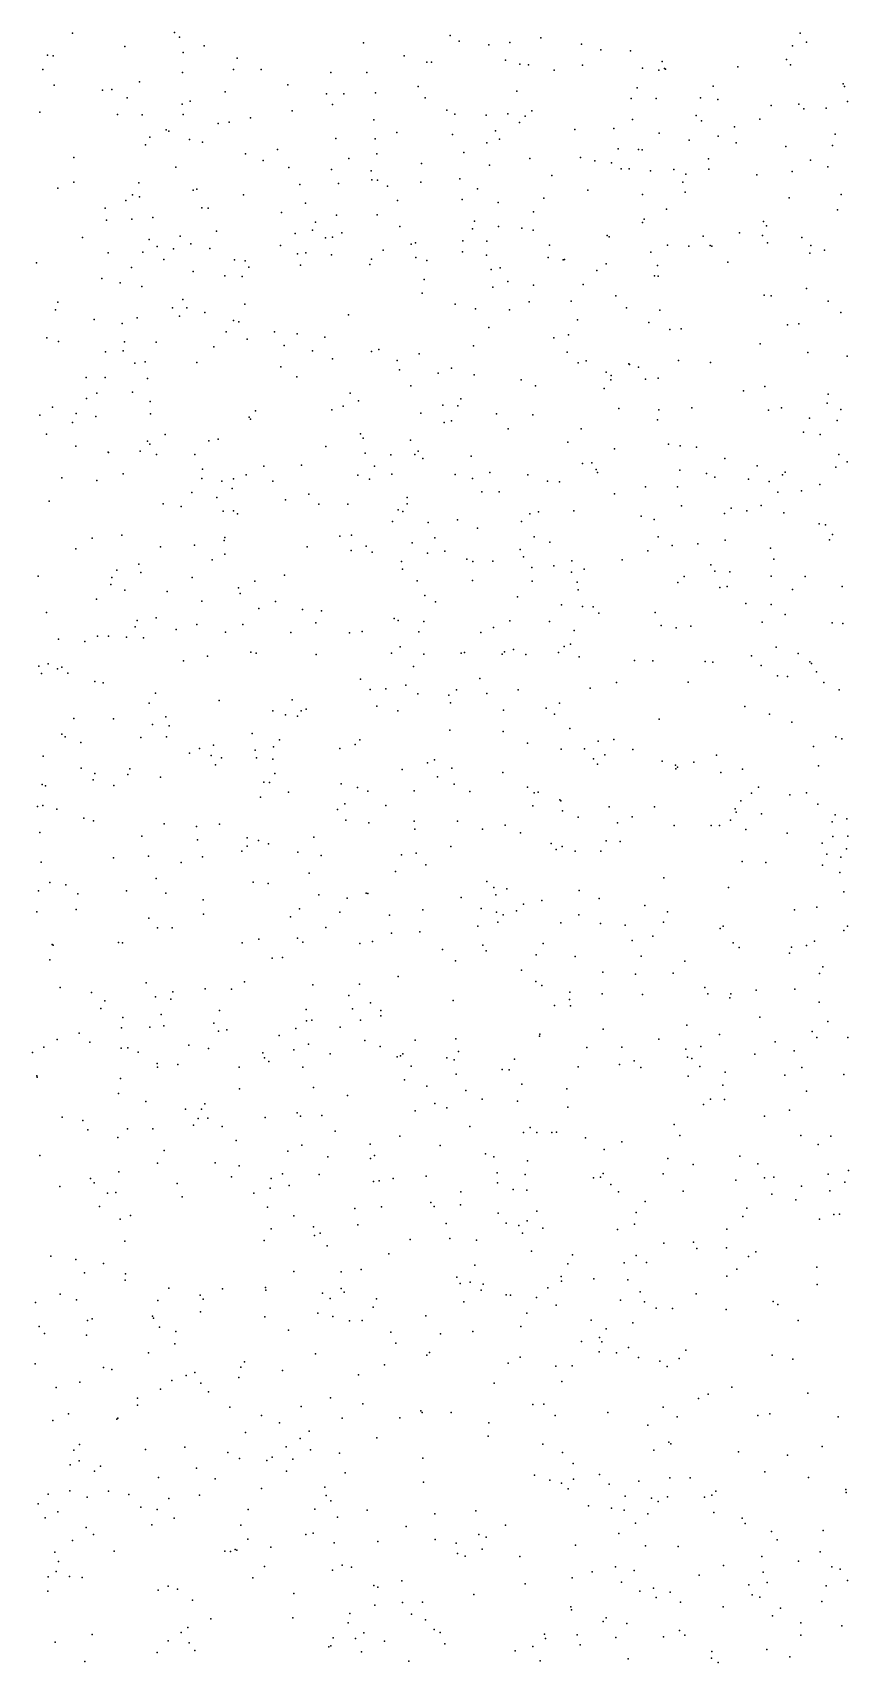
# Model space of a CAD drawing. Extents: x 2 to 99999, y 0 to 49999.
# Drawn here: x 62505 to 68748, y 25021 to 37489 of the extents above; entities that cross this region are included whole.
import ezdxf

# ---------------------------------------------------------------- set-up
doc = ezdxf.new("R2010")
doc.units = 0
doc.header["$MEASUREMENT"] = 0
doc.layers.add('points', color=50, linetype='Continuous')

msp = doc.modelspace()

# ---------------------------------------------------------------- linework, layer by layer
at = {"layer": 'points', "color": 3}
for p in [(62810, 37484, 43), (63591, 37489, 90), (63630, 37454, 86), (65038, 37410, 72), (65700, 37467, 32), (65770, 37424, 59), (66158, 37413, 72), (66393, 37449, 8), (68378, 37486, 93), (68427, 37417, 51), (62619, 37317, 49), (62662, 37311, 1), (63211, 37384, 67), (63657, 37336, 40), (63817, 37387, 49), (64071, 37295, 21), (65348, 37312, 29), (65996, 37395, 10), (66705, 37402, 61), (66853, 37357, 2), (67080, 37350, 68), (68274, 37284, 2), (68319, 37387, 46), (62583, 37208, 73), (63651, 37185, 7), (64041, 37207, 25), (64255, 37206, 47), (64787, 37185, 96), (65063, 37185, 12), (65522, 37262, 10), (65557, 37263, 93), (66124, 37278, 38), (66233, 37249, 27), (66301, 37242, 7), (66496, 37203, 46), (66713, 37241, 31), (67172, 37218, 62), (67297, 37202, 83), (67324, 37267, 32), (67341, 37215, 93), (67349, 37209, 64), (67902, 37227, 85), (68304, 37243, 51), (62669, 37087, 67), (63040, 37048, 29), (63111, 37053, 45), (63323, 37113, 59), (63979, 37036, 93), (64457, 37089, 60), (65455, 37078, 75), (66211, 37040, 22), (67131, 37066, 94), (67714, 37079, 47), (68707, 37097, 20), (68717, 37077, 1), (63228, 36989, 62), (63649, 36943, 34), (63710, 36966, 76), (64754, 37021, 58), (64799, 36938, 94), (64887, 37022, 89), (65128, 37029, 73), (65510, 36991, 53), (67085, 36985, 96), (67276, 36986, 80), (67616, 36990, 84), (67749, 36978, 87), (68157, 36932, 94), (68369, 36943, 40), (68577, 36910, 74), (68742, 36962, 18), (62561, 36881, 73), (63154, 36863, 36), (63343, 36860, 78), (63658, 36862, 26), (63924, 36793, 68), (64008, 36805, 83), (64172, 36837, 94), (64492, 36890, 91), (65116, 36822, 75), (65675, 36896, 10), (65737, 36865, 15), (65977, 36858, 18), (66141, 36867, 12), (66230, 36801, 18), (66274, 36849, 39), (66325, 36890, 57), (67097, 36825, 70), (67583, 36854, 19), (67623, 36815, 33), (68070, 36827, 16), (68408, 36905, 74), (63402, 36689, 28), (63526, 36745, 14), (63548, 36734, 87), (63706, 36671, 2), (64826, 36680, 64), (65127, 36676, 51), (65293, 36726, 68), (65717, 36711, 35), (66048, 36738, 32), (66078, 36674, 21), (66654, 36748, 62), (66953, 36755, 75), (67299, 36721, 10), (67530, 36667, 32), (67751, 36698, 16), (67877, 36769, 43), (68647, 36713, 10), (62819, 36533, 22), (63368, 36631, 4), (63804, 36650, 62), (64135, 36563, 91), (64380, 36596, 9), (65138, 36563, 46), (65805, 36571, 56), (65981, 36647, 31), (66698, 36535, 26), (66985, 36600, 42), (67142, 36596, 92), (67170, 36592, 44), (67890, 36645, 3), (68270, 36619, 69), (68627, 36625, 11), (63600, 36460, 82), (64268, 36511, 59), (64465, 36458, 59), (64793, 36443, 43), (64925, 36525, 100), (65096, 36433, 53), (65481, 36487, 100), (66001, 36476, 94), (66310, 36527, 0), (66808, 36509, 52), (66934, 36493, 92), (67010, 36448, 22), (67070, 36447, 40), (67233, 36431, 23), (67411, 36443, 3), (67677, 36523, 18), (67681, 36444, 21), (68318, 36426, 2), (68459, 36514, 63), (68591, 36463, 71), (62699, 36299, 82), (62820, 36346, 56), (63317, 36340, 41), (63734, 36283, 40), (63761, 36291, 88), (64550, 36326, 84), (64846, 36334, 11), (65102, 36362, 79), (65143, 36361, 87), (65220, 36315, 17), (65475, 36345, 43), (65775, 36370, 71), (65910, 36293, 83), (66478, 36396, 98), (66754, 36285, 62), (67480, 36344, 83), (67504, 36406, 1), (68047, 36401, 94), (63217, 36205, 44), (63268, 36249, 100), (63323, 36232, 61), (64119, 36249, 45), (64593, 36185, 98), (65296, 36205, 44), (65793, 36212, 86), (66067, 36190, 33), (66418, 36222, 87), (67173, 36250, 62), (67498, 36269, 23), (68295, 36226, 28), (68692, 36252, 4), (63059, 36146, 15), (63069, 36054, 11), (63264, 36063, 85), (63424, 36076, 68), (63799, 36148, 42), (63847, 36146, 48), (64409, 36112, 3), (64669, 36040, 13), (64830, 36093, 93), (65141, 36094, 71), (65887, 36047, 9), (66339, 36119, 70), (67172, 36036, 48), (67184, 36062, 24), (67356, 36139, 44), (68098, 36044, 68), (68665, 36133, 31), (62886, 35922, 42), (63634, 35932, 89), (63911, 35971, 65), (64513, 35952, 59), (64647, 35977, 10), (64746, 35918, 95), (64799, 35924, 63), (64872, 35958, 45), (65316, 36005, 49), (65870, 35988, 35), (66069, 36005, 74), (66248, 35992, 38), (66335, 35979, 81), (66903, 35937, 23), (66918, 35927, 21), (67637, 35931, 0), (67915, 35958, 86), (68090, 35938, 4), (68120, 36012, 92), (68391, 35922, 28), (63084, 35805, 47), (63349, 35810, 5), (63396, 35906, 40), (63459, 35853, 85), (63583, 35836, 67), (63715, 35873, 65), (63860, 35837, 56), (64402, 35861, 29), (64531, 35798, 31), (64595, 35805, 46), (64791, 35790, 29), (65187, 35824, 91), (65403, 35871, 6), (65434, 35882, 48), (65794, 35812, 10), (65798, 35897, 63), (65978, 35786, 68), (65981, 35893, 95), (66460, 35864, 44), (67237, 35809, 22), (67364, 35862, 30), (67528, 35855, 64), (67690, 35861, 73), (67703, 35855, 54), (68128, 35882, 39), (68453, 35802, 34), (68460, 35861, 53), (68564, 35825, 13), (62535, 35728, 31), (63261, 35693, 30), (63508, 35754, 40), (63733, 35661, 66), (64049, 35752, 22), (64131, 35744, 6), (64160, 35695, 87), (64555, 35711, 19), (65085, 35716, 40), (65097, 35757, 84), (65438, 35769, 19), (65521, 35746, 36), (66015, 35678, 85), (66084, 35691, 99), (66451, 35768, 74), (66564, 35751, 30), (66575, 35754, 19), (66822, 35669, 93), (66895, 35721, 16), (67286, 35708, 31), (67826, 35733, 60), (63035, 35607, 57), (63176, 35576, 73), (63340, 35547, 48), (63977, 35629, 74), (64108, 35624, 79), (65501, 35601, 58), (66027, 35543, 15), (66142, 35584, 49), (66339, 35558, 69), (66718, 35562, 73), (67263, 35628, 52), (67292, 35625, 9), (62697, 35426, 84), (63655, 35448, 91), (64130, 35413, 98), (65487, 35497, 30), (65738, 35411, 81), (66305, 35430, 95), (66627, 35435, 16), (66968, 35475, 33), (68104, 35481, 43), (68156, 35475, 6), (68428, 35532, 37), (68592, 35436, 85), (62681, 35369, 9), (62976, 35294, 2), (63306, 35307, 35), (63576, 35385, 81), (63629, 35321, 48), (63686, 35383, 34), (63823, 35348, 17), (64041, 35287, 17), (64921, 35329, 27), (65894, 35375, 87), (66155, 35368, 6), (66674, 35291, 63), (67050, 35385, 96), (67304, 35366, 25), (68691, 35348, 82), (63189, 35264, 32), (63987, 35199, 28), (64084, 35277, 45), (64357, 35199, 83), (64529, 35186, 22), (65995, 35234, 41), (66606, 35178, 55), (67221, 35272, 49), (67381, 35219, 33), (67467, 35223, 54), (68282, 35253, 50), (68369, 35261, 44), (62614, 35155, 66), (62704, 35127, 74), (63063, 35047, 73), (63197, 35055, 32), (63208, 35123, 22), (63450, 35120, 68), (63891, 35086, 91), (64146, 35143, 11), (64431, 35096, 60), (64646, 35055, 9), (64740, 35159, 81), (65099, 35049, 41), (65154, 35065, 17), (65878, 35092, 66), (66494, 35154, 40), (66595, 35044, 5), (68074, 35108, 97), (68438, 35041, 65), (63287, 34960, 17), (63366, 34970, 77), (63761, 34965, 95), (64404, 34933, 89), (64800, 34994, 57), (65294, 34980, 73), (65463, 35031, 7), (65710, 34922, 94), (66680, 34964, 73), (66741, 34979, 88), (67067, 34955, 45), (67072, 34951, 7), (67141, 34929, 86), (67447, 34981, 95), (67692, 34966, 56), (68738, 35013, 57), (62915, 34851, 67), (63060, 34852, 42), (63385, 34842, 35), (64527, 34855, 36), (65313, 34909, 62), (65399, 34788, 62), (65609, 34884, 87), (65884, 34871, 17), (66243, 34832, 16), (66354, 34787, 24), (66895, 34891, 59), (66930, 34832, 71), (66932, 34865, 9), (67195, 34839, 49), (67291, 34846, 27), (62918, 34690, 71), (62995, 34732, 48), (63270, 34739, 49), (63405, 34668, 82), (64936, 34732, 54), (64999, 34673, 81), (65781, 34687, 70), (66878, 34766, 82), (67944, 34750, 4), (68108, 34783, 24), (68592, 34724, 11), (62561, 34563, 3), (62657, 34624, 26), (62837, 34576, 94), (62988, 34553, 10), (63406, 34573, 22), (64161, 34547, 22), (64210, 34595, 5), (64794, 34603, 30), (64882, 34632, 1), (65477, 34577, 10), (65643, 34638, 82), (65758, 34635, 61), (66055, 34572, 52), (66334, 34564, 49), (66990, 34613, 77), (67297, 34603, 37), (67551, 34619, 79), (68137, 34602, 86), (68237, 34618, 71), (68451, 34540, 11), (68586, 34655, 94), (68689, 34605, 38), (62610, 34418, 15), (62810, 34507, 71), (63518, 34415, 46), (64171, 34533, 16), (65015, 34419, 41), (65654, 34507, 92), (65710, 34520, 56), (66145, 34458, 48), (66704, 34457, 70), (67286, 34528, 11), (68405, 34432, 41), (68532, 34416, 60), (68662, 34521, 22), (62835, 34325, 0), (63329, 34288, 84), (63385, 34365, 22), (63402, 34340, 52), (63853, 34367, 40), (63926, 34379, 82), (64749, 34322, 85), (65034, 34387, 21), (65398, 34371, 5), (66600, 34355, 93), (66958, 34305, 100), (67370, 34340, 23), (67460, 34328, 95), (67586, 34319, 39), (63084, 34280, 15), (63085, 34277, 34), (63452, 34263, 53), (63746, 34261, 22), (64275, 34173, 31), (64563, 34181, 45), (65051, 34273, 65), (65122, 34172, 15), (65245, 34258, 32), (65430, 34263, 3), (65455, 34286, 11), (65491, 34231, 26), (65860, 34248, 23), (66714, 34192, 23), (66784, 34199, 77), (67803, 34231, 70), (68049, 34175, 11), (68651, 34166, 84), (68676, 34261, 86), (68738, 34206, 65), (62728, 34084, 82), (62996, 34063, 35), (63199, 34113, 55), (63800, 34078, 83), (63806, 34150, 97), (63953, 34057, 60), (64043, 34076, 42), (64139, 34105, 96), (64343, 34058, 92), (64994, 34103, 21), (65082, 34073, 33), (65255, 34111, 12), (65739, 34110, 1), (65872, 34078, 90), (66005, 34123, 72), (66295, 34105, 22), (66446, 34058, 72), (66536, 34053, 12), (66817, 34148, 24), (66829, 34124, 98), (67459, 34141, 84), (67661, 34116, 8), (67727, 34088, 88), (67984, 34072, 3), (68142, 34056, 78), (68244, 34107, 22), (68264, 34127, 56), (63724, 33970, 23), (63914, 33934, 85), (64031, 34001, 48), (64441, 33916, 57), (64619, 33958, 11), (65371, 33934, 20), (65943, 33976, 42), (66076, 33976, 1), (66959, 33961, 49), (67195, 34014, 76), (67441, 34015, 11), (68207, 33974, 3), (68389, 33984, 68), (68529, 34033, 41), (62631, 33904, 54), (63505, 33884, 88), (63642, 33863, 42), (63964, 33829, 24), (64041, 33832, 30), (64074, 33807, 74), (64696, 33882, 34), (64917, 33881, 69), (65303, 33839, 35), (65337, 33825, 93), (65372, 33885, 18), (66311, 33808, 14), (66377, 33823, 72), (66648, 33832, 76), (67472, 33868, 85), (67799, 33810, 69), (67852, 33850, 14), (67971, 33831, 18), (68081, 33871, 70), (68254, 33815, 13), (65258, 33750, 4), (65533, 33741, 97), (65756, 33761, 40), (65909, 33699, 73), (66245, 33748, 20), (67163, 33789, 66), (67262, 33765, 28), (68525, 33731, 98), (68574, 33723, 3), (62961, 33621, 15), (63187, 33645, 95), (63483, 33556, 40), (63744, 33568, 91), (63970, 33604, 6), (63976, 33626, 62), (64607, 33556, 29), (64855, 33636, 56), (64944, 33645, 66), (65057, 33560, 81), (65410, 33587, 35), (65583, 33625, 61), (66342, 33633, 15), (66464, 33592, 99), (67292, 33631, 57), (67399, 33566, 7), (67595, 33579, 87), (67806, 33606, 47), (68152, 33546, 12), (68604, 33609, 36), (68626, 33650, 58), (62835, 33539, 18), (63317, 33423, 47), (63878, 33457, 27), (63977, 33499, 98), (64942, 33527, 97), (65103, 33515, 46), (65327, 33443, 32), (65528, 33506, 18), (65659, 33521, 77), (65828, 33462, 66), (65875, 33442, 25), (66027, 33446, 9), (66235, 33535, 61), (66262, 33479, 90), (66632, 33448, 83), (67016, 33456, 96), (67213, 33525, 14), (67694, 33417, 80), (68177, 33462, 62), (62548, 33331, 95), (63110, 33320, 69), (63149, 33376, 71), (63333, 33360, 35), (63726, 33321, 37), (64206, 33293, 56), (64432, 33339, 33), (65336, 33385, 17), (65447, 33295, 2), (65872, 33297, 5), (66325, 33397, 6), (66327, 33292, 4), (66493, 33409, 87), (66630, 33362, 46), (66725, 33385, 96), (67492, 33328, 22), (67726, 33369, 65), (67840, 33364, 53), (68156, 33332, 71), (68416, 33329, 37), (63104, 33266, 96), (63211, 33225, 43), (63534, 33213, 1), (64080, 33242, 44), (64092, 33199, 80), (65507, 33183, 17), (66215, 33172, 90), (66673, 33286, 18), (66681, 33227, 56), (67443, 33282, 17), (67765, 33245, 78), (67820, 33253, 72), (68320, 33230, 5), (68701, 33252, 83), (62611, 33052, 4), (62994, 33156, 44), (63799, 33139, 80), (64236, 33083, 48), (64364, 33137, 5), (64571, 33076, 27), (64715, 33065, 31), (65589, 33135, 38), (66553, 33112, 27), (66712, 33100, 8), (66794, 33096, 30), (66839, 33048, 82), (67270, 33053, 81), (67962, 33121, 7), (68156, 33114, 66), (63290, 32944, 88), (63306, 32992, 3), (63450, 33012, 94), (63603, 32924, 42), (63761, 32961, 21), (64113, 32961, 64), (64673, 32973, 55), (65273, 33008, 18), (65303, 32992, 18), (65500, 32985, 57), (66033, 32937, 48), (66158, 32990, 2), (66461, 32985, 94), (67316, 32953, 11), (67429, 32936, 46), (67543, 32949, 83), (68088, 32978, 53), (68264, 33038, 11), (68624, 32975, 9), (68706, 32969, 61), (62702, 32850, 47), (62904, 32832, 11), (63002, 32871, 100), (63086, 32872, 93), (63223, 32864, 19), (63354, 32858, 85), (63982, 32902, 76), (64481, 32899, 62), (64929, 32898, 5), (65027, 32908, 33), (65461, 32905, 53), (65934, 32900, 52), (66572, 32794, 69), (66621, 32812, 45), (66649, 32916, 35), (63659, 32682, 41), (63844, 32719, 65), (64174, 32750, 96), (64216, 32741, 56), (64676, 32731, 79), (65252, 32742, 29), (65318, 32790, 1), (65500, 32735, 84), (65784, 32742, 40), (65810, 32746, 51), (66098, 32734, 52), (66115, 32751, 15), (66186, 32770, 15), (66279, 32732, 58), (66529, 32746, 11), (66688, 32713, 64), (67110, 32687, 14), (67251, 32684, 89), (67651, 32678, 80), (67710, 32672, 93), (68006, 32722, 34), (68196, 32787, 37), (68363, 32739, 30), (68453, 32675, 50), (62553, 32643, 30), (62572, 32587, 75), (62624, 32661, 38), (62696, 32622, 91), (62729, 32634, 58), (62775, 32590, 93), (65015, 32544, 47), (65420, 32639, 93), (65928, 32548, 36), (68081, 32647, 12), (68206, 32568, 42), (68282, 32563, 18), (68465, 32662, 77), (68505, 32599, 29), (62980, 32524, 52), (63044, 32516, 60), (63445, 32436, 68), (65088, 32465, 72), (65207, 32469, 30), (65361, 32496, 68), (65452, 32432, 85), (65691, 32420, 37), (65750, 32461, 62), (65980, 32433, 57), (66221, 32462, 66), (66772, 32473, 76), (66974, 32517, 40), (67522, 32521, 99), (68561, 32518, 71), (68678, 32462, 12), (63397, 32359, 1), (63933, 32381, 59), (64344, 32301, 95), (64492, 32386, 78), (64560, 32300, 2), (64597, 32314, 80), (65139, 32337, 40), (65300, 32300, 47), (65704, 32361, 87), (66108, 32306, 45), (66436, 32322, 84), (66536, 32360, 11), (67956, 32334, 71), (62820, 32241, 52), (63124, 32240, 59), (63423, 32196, 74), (63524, 32254, 39), (63550, 32186, 22), (64441, 32270, 40), (64533, 32260, 24), (66498, 32274, 37), (67301, 32237, 59), (68145, 32274, 64), (68316, 32215, 63), (62729, 32122, 60), (62754, 32101, 26), (62875, 32058, 13), (63334, 32098, 16), (63529, 32102, 59), (64184, 32127, 58), (64395, 32079, 97), (65009, 32080, 4), (65697, 32152, 26), (66105, 32142, 53), (66293, 32053, 35), (66616, 32165, 59), (66834, 32068, 66), (66953, 32081, 65), (68651, 32101, 14), (68699, 32086, 22), (62585, 31953, 93), (63705, 31977, 89), (63783, 32012, 89), (63870, 31960, 38), (63889, 32039, 33), (63951, 31941, 35), (64209, 31999, 40), (64217, 31942, 29), (64343, 31930, 23), (64347, 32025, 33), (64857, 32012, 99), (64974, 32043, 85), (65581, 31926, 16), (66551, 32007, 71), (66728, 32010, 84), (66798, 31933, 82), (66885, 31965, 97), (67099, 32006, 75), (67738, 31962, 10), (68480, 32027, 80), (62876, 31861, 21), (62981, 31821, 38), (63233, 31813, 50), (63248, 31858, 31), (63904, 31887, 30), (64359, 31822, 85), (65334, 31852, 83), (65527, 31902, 80), (65603, 31795, 100), (65712, 31861, 8), (66103, 31829, 15), (66829, 31893, 12), (67322, 31916, 60), (67425, 31884, 18), (67428, 31857, 96), (67439, 31870, 32), (67565, 31909, 10), (67773, 31830, 86), (67938, 31854, 39), (68518, 31881, 69), (62579, 31736, 89), (62604, 31726, 92), (62968, 31772, 38), (63126, 31729, 53), (63484, 31794, 50), (64275, 31756, 11), (64317, 31752, 21), (64463, 31679, 93), (64866, 31742, 84), (64991, 31715, 30), (65069, 31685, 89), (65425, 31688, 95), (65732, 31739, 2), (65851, 31684, 20), (66293, 31716, 33), (66343, 31673, 7), (66374, 31679, 96), (68007, 31671, 48), (68060, 31718, 9), (68427, 31674, 74), (62541, 31570, 69), (62583, 31576, 9), (62690, 31549, 22), (64250, 31641, 79), (64838, 31546, 78), (64893, 31589, 77), (65208, 31577, 2), (66334, 31573, 81), (66539, 31619, 7), (66548, 31612, 61), (66918, 31566, 31), (67263, 31566, 67), (67881, 31550, 21), (67925, 31612, 46), (68301, 31659, 61), (68515, 31586, 90), (62896, 31479, 20), (62970, 31460, 4), (63512, 31437, 81), (63936, 31435, 12), (64902, 31464, 22), (65078, 31443, 33), (65426, 31457, 70), (65757, 31457, 39), (66121, 31426, 36), (66561, 31536, 86), (66681, 31487, 6), (66982, 31445, 52), (67092, 31490, 5), (67414, 31424, 85), (67698, 31424, 38), (67761, 31424, 67), (67847, 31464, 94), (67890, 31525, 76), (68082, 31514, 11), (68623, 31452, 7), (68646, 31504, 27), (68736, 31474, 19), (62560, 31371, 30), (63340, 31342, 82), (63760, 31416, 96), (63766, 31315, 27), (64148, 31329, 15), (64233, 31308, 75), (64658, 31334, 37), (65429, 31395, 69), (65949, 31396, 48), (66238, 31368, 12), (66894, 31307, 69), (67001, 31302, 4), (67964, 31393, 39), (68280, 31366, 87), (68628, 31339, 68), (68743, 31343, 22), (63125, 31176, 45), (63391, 31189, 88), (63805, 31183, 82), (64106, 31227, 49), (64147, 31266, 79), (64310, 31283, 56), (64535, 31219, 84), (64714, 31193, 25), (65327, 31199, 64), (65439, 31212, 20), (65705, 31262, 92), (66474, 31287, 57), (66511, 31240, 97), (66558, 31264, 69), (66656, 31228, 16), (66854, 31227, 14), (68546, 31289, 23), (68584, 31203, 43), (68690, 31181, 22), (68733, 31246, 70), (62569, 31143, 34), (63641, 31141, 64), (64621, 31060, 30), (65283, 31071, 78), (65515, 31123, 1), (67936, 31149, 99), (68116, 31140, 78), (68549, 31121, 87), (68683, 31065, 9), (62550, 30924, 32), (62636, 30987, 46), (62759, 30969, 68), (63223, 30925, 82), (63451, 31019, 47), (64193, 30989, 38), (64307, 30980, 89), (65980, 30996, 37), (66035, 30948, 65), (66133, 30938, 17), (66687, 30926, 55), (67336, 31022, 41), (67831, 30949, 59), (62850, 30900, 75), (63524, 30906, 88), (63810, 30854, 30), (64694, 30894, 1), (64911, 30868, 9), (65058, 30907, 78), (65070, 30903, 2), (65785, 30874, 67), (66051, 30893, 66), (66261, 30822, 12), (66403, 30850, 11), (66840, 30865, 14), (67191, 30812, 36), (68507, 30799, 49), (68712, 30917, 80), (62536, 30764, 30), (62838, 30780, 10), (63394, 30714, 29), (63812, 30746, 23), (64479, 30724, 92), (64547, 30785, 94), (64857, 30761, 9), (65236, 30737, 74), (65491, 30779, 78), (65937, 30789, 70), (66055, 30760, 60), (66065, 30684, 31), (66106, 30739, 98), (66209, 30770, 20), (66546, 30680, 53), (66685, 30739, 64), (66850, 30675, 56), (67332, 30684, 84), (67363, 30764, 47), (68336, 30778, 98), (63461, 30641, 99), (63572, 30640, 77), (64236, 30553, 36), (64532, 30561, 87), (64748, 30644, 55), (65252, 30600, 64), (65469, 30611, 55), (65912, 30654, 6), (67040, 30660, 8), (67251, 30578, 13), (67766, 30636, 29), (67790, 30654, 34), (68713, 30621, 75), (68741, 30654, 95), (62654, 30513, 31), (62663, 30507, 60), (63162, 30529, 86), (63193, 30527, 30), (64108, 30526, 44), (64574, 30530, 49), (65009, 30522, 51), (65106, 30537, 75), (65642, 30476, 77), (65951, 30508, 18), (65975, 30464, 55), (66359, 30434, 21), (66411, 30522, 57), (67093, 30544, 18), (67162, 30425, 77), (67866, 30527, 49), (67911, 30490, 63), (68297, 30448, 73), (68312, 30494, 48), (68428, 30506, 93), (68489, 30538, 93), (62637, 30396, 61), (64339, 30408, 59), (64416, 30414, 30), (65742, 30389, 41), (66245, 30316, 63), (66657, 30421, 70), (66869, 30301, 22), (67496, 30385, 28), (68552, 30343, 69), (62716, 30183, 16), (63374, 30219, 99), (63825, 30173, 83), (64127, 30228, 35), (64649, 30205, 12), (65006, 30210, 70), (65302, 30269, 32), (66355, 30230, 89), (66402, 30199, 64), (67118, 30285, 39), (67407, 30293, 57), (67649, 30185, 63), (68526, 30292, 69), (62955, 30147, 14), (63057, 30082, 51), (63444, 30112, 88), (63562, 30095, 15), (63578, 30150, 53), (64026, 30172, 25), (64926, 30123, 16), (65091, 30066, 92), (65722, 30084, 42), (66613, 30093, 2), (66615, 30149, 40), (66863, 30135, 12), (67173, 30130, 83), (67671, 30135, 20), (67841, 30106, 20), (67849, 30135, 96), (68042, 30163, 36), (68337, 30172, 20), (68525, 30072, 47), (63028, 30024, 24), (63194, 29955, 71), (63489, 29978, 34), (63934, 30008, 20), (64598, 30017, 11), (64602, 29930, 11), (64641, 29935, 70), (64953, 30020, 89), (65013, 29935, 72), (65170, 30008, 43), (65170, 29967, 29), (66498, 30047, 19), (66620, 30045, 26), (68069, 29957, 13), (68591, 29924, 39), (62860, 29834, 65), (63184, 29875, 31), (63403, 29881, 69), (63510, 29892, 57), (63891, 29911, 32), (63927, 29851, 5), (63990, 29861, 60), (64392, 29817, 44), (64520, 29871, 59), (64858, 29880, 25), (66383, 29811, 47), (66387, 29827, 29), (66872, 29866, 94), (67511, 29896, 79), (67762, 29825, 26), (68470, 29848, 72), (68507, 29802, 55), (68744, 29801, 40), (62505, 29687, 6), (62591, 29729, 38), (62692, 29787, 76), (62942, 29767, 82), (63183, 29720, 27), (63233, 29722, 96), (63312, 29689, 56), (63700, 29743, 41), (63850, 29718, 43), (64267, 29685, 72), (64505, 29707, 2), (64617, 29750, 1), (64781, 29678, 31), (65047, 29780, 93), (65165, 29733, 62), (65339, 29676, 18), (65433, 29781, 58), (65744, 29791, 8), (65763, 29694, 94), (66747, 29724, 98), (67015, 29729, 69), (67296, 29789, 5), (67505, 29713, 14), (67618, 29733, 24), (68188, 29768, 87), (68334, 29700, 27), (63457, 29603, 6), (63461, 29576, 84), (63615, 29596, 13), (64086, 29574, 80), (64279, 29647, 13), (64312, 29617, 86), (64574, 29576, 55), (65294, 29655, 55), (65319, 29661, 79), (65402, 29582, 14), (65675, 29646, 31), (65732, 29630, 46), (66098, 29556, 4), (66151, 29555, 76), (66193, 29636, 92), (66679, 29577, 69), (66997, 29594, 55), (67109, 29624, 75), (67159, 29572, 51), (67517, 29652, 90), (67549, 29640, 44), (67612, 29580, 31), (68033, 29673, 7), (68392, 29573, 47), (62536, 29508, 81), (62539, 29498, 15), (63178, 29487, 98), (65350, 29479, 90), (65522, 29430, 13), (65745, 29520, 79), (66249, 29445, 80), (67523, 29506, 64), (67786, 29437, 20), (67805, 29536, 87), (68261, 29514, 13), (68713, 29519, 87), (63161, 29373, 48), (63371, 29312, 82), (64087, 29408, 61), (64654, 29418, 15), (64914, 29359, 98), (65821, 29397, 23), (65945, 29331, 57), (66216, 29314, 84), (66593, 29410, 49), (67692, 29331, 70), (67800, 29328, 1), (68428, 29390, 73), (62731, 29191, 36), (63674, 29254, 85), (63773, 29182, 31), (63797, 29254, 20), (63823, 29293, 38), (63845, 29185, 77), (64284, 29190, 66), (64529, 29226, 20), (64556, 29199, 86), (64719, 29204, 99), (65433, 29241, 66), (65584, 29298, 17), (65674, 29263, 89), (66600, 29269, 35), (67639, 29289, 30), (68107, 29201, 56), (68298, 29246, 20), (62889, 29166, 92), (62927, 29095, 56), (63231, 29103, 62), (63426, 29102, 87), (63736, 29131, 5), (63956, 29120, 48), (64821, 29084, 98), (65851, 29121, 56), (66262, 29076, 74), (66313, 29114, 10), (66363, 29075, 34), (66478, 29075, 3), (66515, 29078, 83), (67415, 29137, 22), (68383, 29051, 62), (63157, 29036, 89), (63511, 28938, 57), (64062, 29015, 15), (64458, 28932, 93), (64565, 28979, 31), (65088, 28986, 58), (65316, 29047, 93), (65623, 28976, 0), (66737, 29033, 30), (66880, 28945, 85), (67015, 29004, 15), (67457, 29051, 81), (68516, 28984, 87), (68613, 29048, 90), (62560, 28898, 35), (63460, 28840, 99), (63902, 28842, 11), (64086, 28821, 55), (64764, 28890, 91), (65090, 28876, 49), (65121, 28900, 97), (65970, 28912, 45), (66035, 28889, 12), (66291, 28859, 24), (67367, 28875, 82), (67560, 28831, 69), (67918, 28894, 82), (68054, 28834, 65), (62947, 28724, 24), (62977, 28689, 86), (63164, 28773, 68), (63611, 28684, 3), (64026, 28736, 25), (64330, 28724, 67), (64418, 28760, 49), (64697, 28754, 73), (65113, 28700, 38), (65157, 28704, 22), (65264, 28724, 36), (65516, 28742, 77), (66060, 28767, 87), (66062, 28691, 49), (66274, 28754, 82), (66797, 28727, 93), (66850, 28734, 95), (66871, 28762, 91), (66929, 28678, 16), (67330, 28760, 94), (67886, 28711, 2), (68105, 28728, 28), (68178, 28733, 42), (68593, 28756, 91), (68720, 28696, 88), (68748, 28783, 24), (62714, 28663, 92), (63078, 28611, 51), (63142, 28615, 4), (63650, 28582, 31), (64197, 28611, 43), (64324, 28648, 76), (64468, 28670, 87), (65783, 28621, 65), (66182, 28638, 0), (66286, 28633, 76), (66989, 28621, 86), (67483, 28627, 86), (68163, 28603, 70), (68347, 28561, 64), (68389, 28665, 33), (68605, 28628, 78), (63016, 28508, 60), (63254, 28439, 32), (64303, 28504, 49), (64505, 28437, 78), (64970, 28494, 10), (65176, 28507, 74), (65553, 28539, 90), (65579, 28508, 64), (65779, 28521, 64), (66067, 28457, 46), (66364, 28473, 17), (67124, 28462, 28), (67193, 28546, 97), (67940, 28432, 95), (67972, 28497, 3), (68637, 28447, 56), (68681, 28449, 67), (63175, 28411, 72), (64330, 28338, 77), (64654, 28353, 30), (64705, 28305, 35), (64994, 28368, 26), (65670, 28378, 79), (66128, 28382, 82), (66227, 28364, 39), (66255, 28305, 82), (66290, 28398, 99), (66409, 28342, 64), (66982, 28332, 82), (67110, 28373, 85), (67817, 28336, 84), (68528, 28412, 75), (63210, 28243, 21), (64276, 28250, 12), (64663, 28287, 45), (64758, 28209, 71), (65395, 28257, 59), (65697, 28263, 85), (65901, 28252, 71), (67336, 28229, 39), (67562, 28236, 94), (67589, 28188, 64), (67815, 28193, 79), (62644, 28129, 1), (62836, 28103, 78), (63048, 28073, 30), (65231, 28147, 39), (65890, 28061, 52), (66322, 28167, 97), (66601, 28069, 17), (66636, 28138, 85), (67033, 28078, 97), (67125, 28134, 44), (67204, 28080, 75), (67984, 28126, 43), (68040, 28162, 18), (62902, 28001, 69), (63213, 27946, 80), (63215, 27995, 77), (64503, 28012, 10), (64865, 28010, 2), (65020, 28027, 72), (65752, 27967, 23), (65854, 27930, 47), (66550, 27973, 46), (66553, 27938, 15), (66799, 27955, 24), (67061, 27947, 41), (67817, 27976, 60), (67895, 28029, 27), (68506, 28045, 2), (62716, 27837, 35), (63547, 27885, 82), (63787, 27830, 65), (63959, 27880, 8), (64286, 27888, 76), (64289, 27869, 12), (64724, 27847, 76), (64783, 27805, 48), (64867, 27881, 81), (64888, 27854, 40), (65776, 27920, 40), (65937, 27870, 40), (65954, 27914, 51), (66128, 27834, 50), (66162, 27831, 46), (66361, 27812, 75), (66447, 27887, 78), (67155, 27856, 32), (67583, 27842, 54), (68510, 27912, 93), (62527, 27774, 8), (62840, 27794, 24), (63463, 27789, 90), (63789, 27704, 30), (63810, 27799, 25), (64687, 27692, 17), (65111, 27740, 20), (65136, 27802, 43), (65806, 27779, 67), (66286, 27692, 2), (66511, 27753, 83), (67005, 27793, 74), (67187, 27779, 31), (67278, 27730, 84), (67402, 27728, 59), (67813, 27722, 84), (68173, 27782, 8), (68208, 27758, 1), (62556, 27591, 89), (62924, 27637, 29), (62960, 27650, 77), (63422, 27669, 53), (63429, 27654, 6), (63477, 27586, 85), (64282, 27666, 3), (64463, 27564, 31), (64803, 27667, 63), (64930, 27633, 54), (65026, 27636, 86), (65513, 27672, 11), (66242, 27592, 49), (66780, 27640, 90), (66894, 27573, 75), (67099, 27620, 80), (68363, 27636, 20), (62595, 27538, 24), (62918, 27525, 26), (63594, 27457, 75), (63602, 27552, 70), (65247, 27547, 46), (65285, 27463, 30), (65626, 27535, 73), (65874, 27552, 62), (66706, 27476, 51), (66842, 27506, 93), (66862, 27473, 36), (67064, 27431, 11), (63391, 27390, 51), (64127, 27321, 61), (64670, 27383, 16), (65522, 27371, 5), (65541, 27393, 22), (66144, 27311, 47), (66236, 27355, 63), (66841, 27398, 82), (66974, 27389, 74), (67141, 27354, 91), (67305, 27325, 1), (67452, 27346, 34), (67505, 27409, 97), (68165, 27372, 67), (68323, 27340, 9), (62523, 27305, 90), (63046, 27277, 92), (63110, 27263, 97), (63680, 27216, 98), (63746, 27238, 99), (64084, 27201, 45), (64097, 27280, 49), (64417, 27253, 61), (64998, 27221, 32), (65197, 27297, 48), (66510, 27287, 73), (66633, 27289, 91), (67362, 27284, 8), (62686, 27123, 73), (62866, 27164, 30), (63483, 27111, 76), (63570, 27178, 85), (63793, 27158, 26), (63851, 27090, 40), (66036, 27158, 90), (66555, 27170, 25), (67674, 27073, 88), (67857, 27127, 3), (68438, 27082, 71), (63307, 27042, 78), (63308, 26988, 46), (64014, 26974, 5), (64560, 26978, 53), (64785, 27046, 81), (65031, 27000, 100), (65475, 26946, 35), (65487, 26934, 46), (65709, 26933, 69), (66333, 26994, 73), (66416, 26996, 26), (66908, 26933, 94), (67330, 26974, 70), (67600, 27041, 9), (62660, 26872, 98), (62780, 26923, 17), (63149, 26882, 95), (63157, 26889, 7), (64257, 26910, 77), (64395, 26854, 60), (64875, 26890, 83), (65315, 26892, 10), (65996, 26854, 54), (66503, 26911, 51), (67213, 26835, 22), (67438, 26899, 16), (68054, 26909, 54), (68146, 26923, 59), (68669, 26900, 5), (62864, 26688, 44), (64135, 26781, 21), (64552, 26733, 2), (64622, 26789, 73), (65138, 26739, 79), (65990, 26753, 47), (66410, 26690, 73), (67375, 26705, 45), (67390, 26693, 43), (62820, 26645, 10), (62860, 26563, 2), (63369, 26651, 1), (63670, 26668, 31), (64000, 26628, 65), (64088, 26581, 33), (64298, 26566, 33), (64339, 26590, 16), (64445, 26670, 48), (64497, 26577, 56), (64631, 26648, 12), (64853, 26623, 2), (65492, 26584, 32), (66559, 26628, 19), (67260, 26646, 90), (67908, 26631, 69), (68282, 26607, 56), (68548, 26674, 1), (62791, 26533, 47), (62979, 26484, 28), (63024, 26522, 4), (63469, 26435, 60), (63760, 26506, 75), (64447, 26484, 13), (64897, 26471, 12), (66347, 26453, 43), (66641, 26542, 4), (66844, 26458, 65), (67538, 26433, 77), (68109, 26479, 4), (68442, 26436, 13), (62623, 26309, 73), (62790, 26334, 91), (63086, 26332, 29), (63901, 26426, 41), (64256, 26352, 12), (64740, 26361, 5), (65496, 26399, 59), (66464, 26416, 91), (66552, 26393, 13), (66603, 26350, 28), (66645, 26423, 73), (66916, 26385, 41), (67145, 26408, 72), (67381, 26432, 72), (67734, 26331, 28), (68729, 26344, 57), (68731, 26321, 95), (62548, 26235, 59), (62923, 26284, 21), (63242, 26305, 20), (63334, 26208, 93), (63457, 26191, 29), (63548, 26275, 56), (63782, 26300, 74), (64155, 26191, 59), (64665, 26193, 36), (64751, 26297, 94), (64786, 26258, 64), (65064, 26186, 84), (66760, 26218, 74), (66936, 26201, 31), (67033, 26187, 55), (67040, 26294, 10), (67242, 26277, 52), (67291, 26253, 26), (67363, 26289, 30), (67648, 26285, 51), (67702, 26300, 96), (62602, 26127, 87), (62698, 26174, 80), (63418, 26073, 60), (63589, 26125, 51), (64099, 26070, 7), (64837, 26131, 33), (65364, 26060, 46), (65583, 26158, 30), (65897, 26181, 73), (66125, 26070, 80), (67118, 26086, 62), (67214, 26157, 52), (67719, 26168, 83), (67936, 26125, 8), (67958, 26083, 77), (62810, 25953, 99), (62915, 26052, 48), (62971, 25999, 8), (64153, 25965, 87), (64596, 25999, 55), (64653, 26010, 67), (64812, 25937, 17), (65146, 25947, 93), (65585, 25961, 97), (65745, 25934, 75), (65920, 25999, 8), (65977, 25979, 81), (66990, 26007, 88), (68160, 26022, 19), (68204, 25960, 61), (68555, 26030, 30), (62674, 25865, 37), (63128, 25873, 52), (63975, 25871, 65), (64020, 25869, 78), (64054, 25886, 58), (64067, 25880, 41), (64327, 25902, 15), (65757, 25854, 46), (65814, 25834, 21), (65945, 25887, 62), (66233, 25831, 94), (66659, 25919, 25), (67194, 25913, 92), (67445, 25908, 23), (68086, 25832, 65), (68533, 25868, 92), (62684, 25717, 32), (62704, 25793, 5), (64279, 25754, 35), (64800, 25728, 64), (64873, 25765, 26), (64946, 25749, 80), (66787, 25715, 36), (66966, 25752, 85), (67109, 25723, 76), (67606, 25688, 48), (67793, 25763, 64), (68095, 25711, 40), (68366, 25796, 44), (68621, 25753, 67), (68685, 25734, 26), (62622, 25566, 8), (62623, 25676, 53), (62788, 25678, 65), (62883, 25671, 63), (63465, 25574, 81), (63543, 25604, 67), (63614, 25582, 15), (64189, 25669, 55), (65115, 25609, 30), (65146, 25597, 100), (65330, 25645, 66), (66274, 25622, 62), (66634, 25667, 14), (67011, 25635, 68), (67151, 25565, 16), (67257, 25590, 25), (67986, 25615, 32), (68127, 25633, 50), (68577, 25606, 81), (68741, 25647, 40), (63729, 25498, 54), (64503, 25549, 21), (65125, 25459, 12), (65336, 25480, 7), (65489, 25482, 65), (65882, 25540, 29), (66624, 25445, 14), (67276, 25518, 82), (67384, 25558, 78), (67463, 25483, 19), (67790, 25447, 9), (68012, 25538, 51), (68070, 25520, 99), (68228, 25436, 87), (68544, 25488, 10), (63868, 25355, 74), (64495, 25361, 31), (64919, 25325, 31), (64933, 25394, 39), (65405, 25389, 41), (65512, 25346, 75), (66629, 25423, 74), (66870, 25334, 3), (66894, 25363, 73), (67053, 25318, 72), (68168, 25377, 40), (68383, 25324, 7), (62961, 25234, 98), (63641, 25250, 35), (63693, 25288, 55), (64805, 25210, 13), (64977, 25204, 70), (65039, 25247, 5), (65577, 25272, 78), (65624, 25251, 36), (66422, 25237, 61), (66430, 25203, 86), (66672, 25233, 57), (66967, 25211, 21), (67332, 25218, 76), (67456, 25265, 46), (67496, 25230, 43), (68384, 25229, 65), (68697, 25300, 98), (62677, 25176, 62), (63458, 25098, 32), (63542, 25185, 37), (63703, 25172, 73), (63747, 25111, 52), (64771, 25139, 90), (64786, 25147, 91), (65023, 25102, 78), (65197, 25184, 9), (65659, 25162, 78), (66199, 25110, 72), (66332, 25142, 67), (66694, 25155, 24), (67703, 25104, 90), (68123, 25119, 33), (68299, 25065, 26), (62905, 25029, 53), (65384, 25031, 14), (66390, 25034, 19), (67062, 25049, 33), (67700, 25053, 81), (67752, 25021, 67)]:
    msp.add_point(p, dxfattribs=at)

doc.saveas('drawing.dxf')
